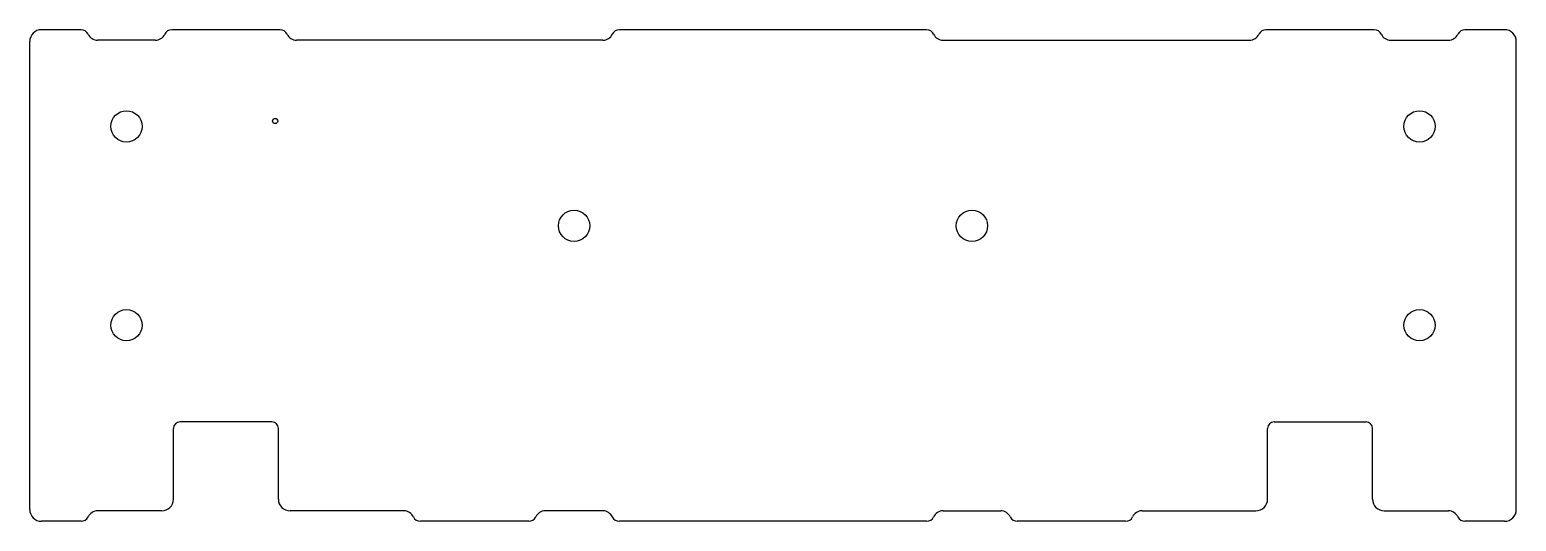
# Model space of a CAD drawing. Extents: x 125 to 410, y 114 to 208.
import ezdxf

# ---------------------------------------------------------------- set-up
doc = ezdxf.new("R2010")
doc.units = 0
doc.header["$LTSCALE"] = 12.7
doc.layers.add('VISIBLE', color=7, linetype='CONTINUOUS')

msp = doc.modelspace()

# ---------------------------------------------------------------- linework, layer by layer
at = {"layer": 'VISIBLE'}
for p, q in [((134.85, 208.31), (127.27, 208.31)), ((172.95, 208.31), (152.23, 208.31)), ((296.78, 208.31), (237.95, 208.31)), ((382.5, 208.31), (361.78, 208.31)), ((407.47, 208.31), (399.88, 208.31)), ((125.02, 116.36), (125.02, 206.06)), ((149.07, 206.31), (138.02, 206.31)), ((234.79, 206.31), (176.12, 206.31)), ((299.94, 206.31), (358.62, 206.31)), ((385.67, 206.31), (396.72, 206.31)), ((409.72, 116.36), (409.72, 206.06)), ((152.54, 118.36), (152.54, 131.91)), ((171.39, 133.16), (153.79, 133.16)), ((172.64, 118.36), (172.64, 131.91)), ((362.09, 118.36), (362.09, 131.91)), ((363.34, 133.16), (380.94, 133.16)), ((382.19, 118.36), (382.19, 131.91)), ((134.85, 114.11), (127.27, 114.11)), ((150.29, 116.11), (138.02, 116.11)), ((196.69, 116.11), (174.89, 116.11)), ((220.58, 114.11), (199.85, 114.11)), ((234.79, 116.11), (223.74, 116.11)), ((296.78, 114.11), (237.95, 114.11)), ((299.94, 116.11), (310.99, 116.11)), ((334.88, 114.11), (314.15, 114.11)), ((338.04, 116.11), (359.84, 116.11)), ((384.44, 116.11), (396.72, 116.11)), ((407.47, 114.11), (399.88, 114.11))]:
    msp.add_line(p, q, dxfattribs=at)
for centre, radius in [((143.54, 189.79), 3), ((172.02, 190.81), 0.5), ((391.19, 189.79), 3), ((229.27, 170.74), 3), ((305.47, 170.74), 3), ((143.54, 151.69), 3), ((391.19, 151.69), 3)]:
    msp.add_circle(centre, radius, dxfattribs=at)
for centre, radius, start, end in [((127.27, 206.06), 2.25, 90, 180), ((134.85, 206.81), 1.5, 25.3769, 90), ((152.23, 206.81), 1.5, 90, 154.6231), ((172.95, 206.81), 1.5, 25.3769, 90), ((237.95, 206.81), 1.5, 90, 154.6231), ((296.78, 206.81), 1.5, 25.3769, 90), ((361.78, 206.81), 1.5, 90, 154.6231), ((382.5, 206.81), 1.5, 25.3769, 90), ((399.88, 206.81), 1.5, 90, 154.6231), ((407.47, 206.06), 2.25, 0, 90), ((138.02, 208.31), 2, 205.3769, 270), ((149.07, 208.31), 2, 270, 334.6231), ((176.12, 208.31), 2, 205.3769, 270), ((234.79, 208.31), 2, 270, 334.6231), ((299.94, 208.31), 2, 205.3769, 270), ((358.62, 208.31), 2, 270, 334.6231), ((385.67, 208.31), 2, 205.3769, 270), ((396.72, 208.31), 2, 270, 334.6231), ((153.79, 131.91), 1.25, 90, 180), ((171.39, 131.91), 1.25, 0, 90), ((363.34, 131.91), 1.25, 90, 180), ((380.94, 131.91), 1.25, 0, 90), ((150.29, 118.36), 2.25, 270, 0), ((174.89, 118.36), 2.25, 180, 270), ((359.84, 118.36), 2.25, 270, 0), ((384.44, 118.36), 2.25, 180, 270), ((127.27, 116.36), 2.25, 180, 270), ((134.85, 115.61), 1.5, 270, 334.6231), ((138.02, 114.11), 2, 90, 154.6231), ((196.69, 114.11), 2, 25.3769, 90), ((199.85, 115.61), 1.5, 205.3769, 270), ((220.58, 115.61), 1.5, 270, 334.6231), ((223.74, 114.11), 2, 90, 154.6231), ((234.79, 114.11), 2, 25.3769, 90), ((237.95, 115.61), 1.5, 205.3769, 270), ((296.78, 115.61), 1.5, 270, 334.6231), ((299.94, 114.11), 2, 90, 154.6231), ((310.99, 114.11), 2, 25.3769, 90), ((314.15, 115.61), 1.5, 205.3769, 270), ((334.88, 115.61), 1.5, 270, 334.6231), ((338.04, 114.11), 2, 90, 154.6231), ((396.72, 114.11), 2, 25.3769, 90), ((399.88, 115.61), 1.5, 205.3769, 270), ((407.47, 116.36), 2.25, 270, 0)]:
    msp.add_arc(centre, radius, start, end, dxfattribs=at)

doc.saveas('drawing.dxf')
